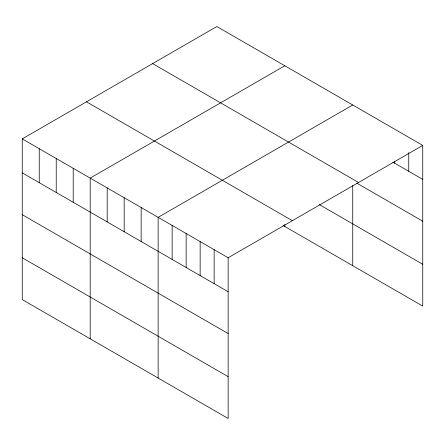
<?xml version="1.0" encoding="UTF-8"?>
<svg xmlns="http://www.w3.org/2000/svg" width="445" height="445" viewBox="0 0 445 445"><rect width="100%" height="100%" fill="white"/><g stroke="black" fill="none" stroke-linecap="round" stroke-linejoin="round"><path stroke-width="0.67" d="M22.25 138.89L228.146 257.761L228.146 418.467L22.25 299.591L22.25 138.89L216.854 26.533L422.75 145.409L422.75 306.11L283.042 225.454M284.8 65.765L90.196 178.117L90.196 338.817M352.746 104.992L158.142 217.344L158.142 378.05M228.146 257.761L422.75 145.409M392.996 162.214L422.75 179.391M152.635 63.613L358.531 182.483M356.829 183.151L422.75 221.21M319.36 204.6L422.75 264.297M86.469 101.81L292.365 220.687M22.25 172.871L228.146 291.748M22.25 214.69L228.146 333.561M22.25 257.772L228.146 376.648M408.749 152.585L408.749 171.308M394.748 161.146L394.748 163.226M352.746 185.582L352.746 265.693M284.8 224.475L284.8 226.466M214.145 249.678L214.145 283.66M200.144 241.596L200.144 275.577M186.143 233.508L186.143 267.495M172.143 225.426L172.143 259.413M141.154 207.537L141.154 241.524M124.172 197.73L124.172 231.717M107.184 187.923L107.184 221.905M73.208 168.31L73.208 202.291M56.226 158.503L56.226 192.485M39.238 148.697L39.238 182.678"/></g></svg>
